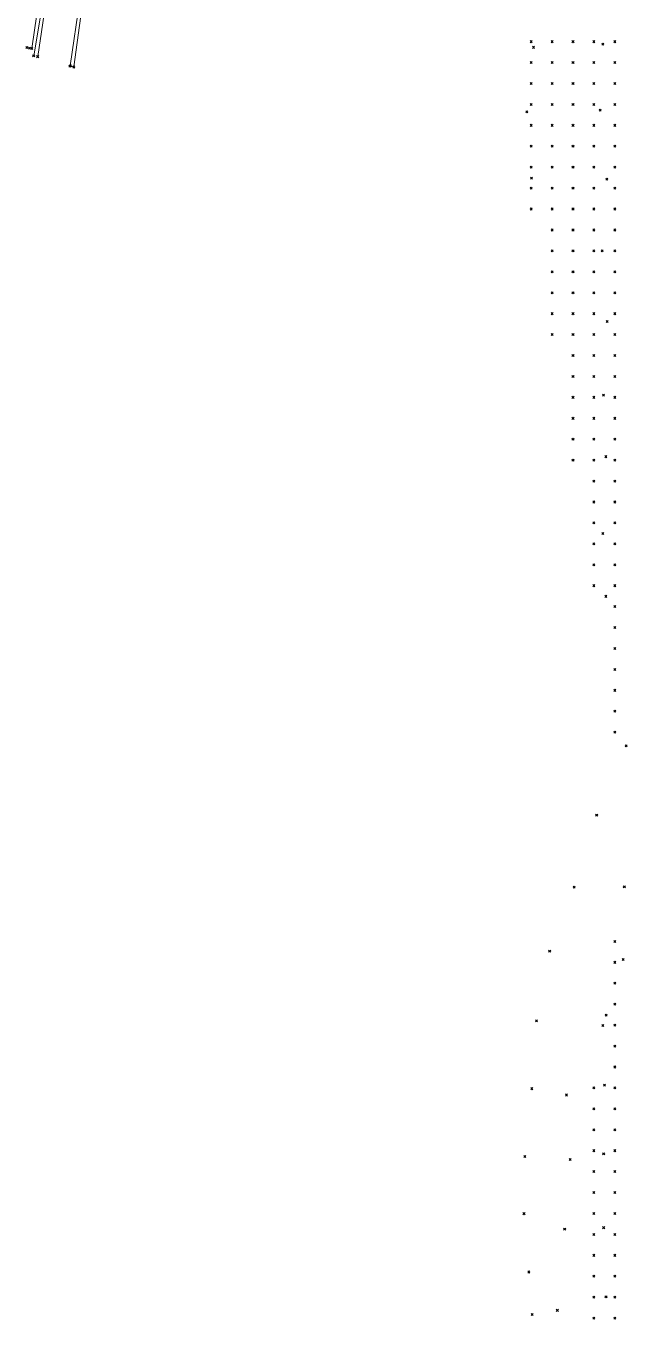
# Model space of a CAD drawing. Header units: metres. Extents: x 441556 to 446409, y 432338 to 461058.
# Drawn here: x 441629.6 to 441715.8, y 452246.9 to 452432.3 of the extents above; entities that cross this region are included whole.
import ezdxf

# ---------------------------------------------------------------- set-up
doc = ezdxf.new("R2010")
doc.units = ezdxf.units.M
doc.header["$MEASUREMENT"] = 0
doc.header["$PDMODE"] = 35
doc.header["$PDSIZE"] = 0.15
for name, color, linetype, lineweight in [('DTM-BRE-RevN_GRP_ CAROSABIL', 2, 'Continuous', 0), ('DTM-BRE-RevN_GRP_PARAPET NEW JERSEY', 2, 'Continuous', 0), ('DTM-BRE-RevN_GRP_SANT BETON JOS', 2, 'Continuous', 0), ('DTM-BRE-RevN_GRP_SANT BETON SUS', 2, 'Continuous', 0), ('DTM-NOK-RevN_LIDAR_co_lidar', 91, 'Continuous', 0), ('DTM-NOK-RevN_RTK', 32, 'Continuous', 0)]:
    doc.layers.add(name, color=color, linetype=linetype, lineweight=lineweight)

msp = doc.modelspace()

# ---------------------------------------------------------------- linework, layer by layer
at = {"layer": 'DTM-BRE-RevN_GRP_ CAROSABIL'}
msp.add_line((441632.753, 452437.693, 359.026), (441631.296, 452427.904, 359.085), dxfattribs=at)
at = {"layer": 'DTM-BRE-RevN_GRP_PARAPET NEW JERSEY'}
for p, q in [((441637.355, 452436.076, 358.972), (441635.974, 452426.579, 358.946)), ((441636.478, 452426.423, 358.949), (441637.773, 452435.865, 358.986)), ((441635.974, 452426.579, 358.946), (441635.914, 452426.533, 358.973)), ((441635.914, 452426.533, 358.973), (441636.478, 452426.423, 358.949))]:
    msp.add_line(p, q, dxfattribs=at)
at = {"layer": 'DTM-BRE-RevN_GRP_SANT BETON JOS'}
msp.add_line((441632.028, 452439.863, 358.76), (441630.456, 452429.075, 358.651), dxfattribs=at)
at = {"layer": 'DTM-BRE-RevN_GRP_SANT BETON SUS'}
msp.add_line((441630.727, 452428.034, 359.046), (441632.588, 452438.99, 359.013), dxfattribs=at)
at = {"layer": 'DTM-NOK-RevN_LIDAR_co_lidar'}
for p in [(441702.066, 452430.053, 351.644), (441705.065, 452430.053, 351.643), (441708.064, 452430.053, 351.625), (441711.064, 452430.053, 351.804), (441714.063, 452430.053, 352.275), (441702.066, 452427.054, 351.669), (441705.065, 452427.054, 351.674), (441708.064, 452427.054, 351.681), (441711.064, 452427.054, 351.832), (441714.063, 452427.054, 352.33), (441702.066, 452424.054, 352.07), (441705.065, 452424.054, 352.065), (441708.064, 452424.054, 352.093), (441711.064, 452424.054, 352.293), (441714.063, 452424.054, 352.417), (441702.066, 452421.055, 352.083), (441705.065, 452421.055, 352.081), (441708.064, 452421.055, 352.119), (441711.064, 452421.055, 352.324), (441714.063, 452421.055, 352.486), (441702.066, 452418.056, 352.053), (441705.065, 452418.056, 352.028), (441708.064, 452418.056, 352.113), (441711.064, 452418.056, 352.341), (441714.063, 452418.056, 352.52), (441702.066, 452415.056, 352.042), (441705.065, 452415.056, 352.03), (441708.064, 452415.056, 352.104), (441711.064, 452415.056, 352.306), (441714.063, 452415.056, 352.453), (441702.066, 452412.057, 352.051), (441705.065, 452412.057, 352.048), (441708.064, 452412.057, 352.091), (441711.064, 452412.057, 352.262), (441714.063, 452412.057, 352.381), (441702.066, 452409.058, 352.078), (441705.065, 452409.058, 352.077), (441708.064, 452409.058, 352.066), (441711.064, 452409.058, 352.173), (441714.063, 452409.058, 352.312), (441702.066, 452406.058, 352.092), (441705.065, 452406.058, 352.097), (441708.064, 452406.058, 352.039), (441711.064, 452406.058, 352.109), (441714.063, 452406.058, 352.251), (441705.065, 452403.059, 352.064), (441708.064, 452403.059, 352.004), (441711.064, 452403.059, 352.095), (441714.063, 452403.059, 352.193), (441705.065, 452400.059, 352.013), (441708.064, 452400.059, 352.002), (441711.064, 452400.059, 352.081), (441714.063, 452400.059, 352.111), (441705.065, 452397.06, 351.992), (441708.064, 452397.06, 352.005), (441711.064, 452397.06, 352.022), (441714.063, 452397.06, 352.019), (441705.065, 452394.061, 351.962), (441708.064, 452394.061, 351.946), (441711.064, 452394.061, 351.935), (441714.063, 452394.061, 351.985), (441705.065, 452391.061, 351.916), (441708.064, 452391.061, 351.898), (441711.064, 452391.061, 351.906), (441714.063, 452391.061, 351.991), (441705.065, 452388.062, 351.908), (441708.064, 452388.062, 351.903), (441711.064, 452388.062, 351.92), (441714.063, 452388.062, 351.944), (441708.064, 452385.063, 351.927), (441711.064, 452385.063, 351.935), (441714.063, 452385.063, 351.941), (441708.064, 452382.063, 351.977), (441711.064, 452382.063, 351.972), (441714.063, 452382.063, 351.975), (441708.064, 452379.064, 352.001), (441711.064, 452379.064, 352.003), (441714.063, 452379.064, 352.035), (441708.064, 452376.065, 352.021), (441711.064, 452376.065, 352.048), (441714.063, 452376.065, 352.052), (441708.064, 452373.065, 352.041), (441711.064, 452373.065, 352.06), (441714.063, 452373.065, 352.054), (441708.064, 452370.066, 352.005), (441711.064, 452370.066, 352.017), (441714.063, 452370.066, 352.01), (441711.064, 452367.067, 351.974), (441714.063, 452367.067, 351.983), (441711.064, 452364.067, 351.974), (441714.063, 452364.067, 352.046), (441711.064, 452361.068, 351.942), (441714.063, 452361.068, 351.927), (441711.064, 452358.069, 351.91), (441714.063, 452358.069, 351.891), (441711.064, 452355.069, 351.888), (441714.063, 452355.069, 351.843), (441711.064, 452352.07, 351.886), (441714.063, 452352.07, 351.834), (441714.063, 452349.071, 351.961), (441714.063, 452346.071, 352.044), (441714.063, 452343.072, 352.063), (441714.063, 452340.073, 352.069), (441714.063, 452337.073, 352.012), (441714.063, 452334.074, 352), (441714.063, 452331.075, 352.076), (441714.063, 452301.081, 354.498), (441714.063, 452298.082, 354.519), (441714.063, 452295.082, 354.577), (441714.063, 452292.083, 354.678), (441714.063, 452289.084, 354.758), (441714.063, 452286.084, 354.811), (441714.063, 452283.085, 354.814), (441711.064, 452280.086, 354.602), (441714.063, 452280.086, 354.832), (441711.064, 452277.086, 354.669), (441714.063, 452277.086, 354.846), (441711.064, 452274.087, 354.725), (441714.063, 452274.087, 354.852), (441711.064, 452271.088, 354.767), (441714.063, 452271.088, 354.85), (441711.064, 452268.088, 354.785), (441714.063, 452268.088, 354.849), (441711.064, 452265.089, 354.793), (441714.063, 452265.089, 354.856), (441711.064, 452262.09, 354.839), (441714.063, 452262.09, 354.858), (441711.064, 452259.09, 354.89), (441714.063, 452259.09, 354.871), (441711.064, 452256.091, 354.921), (441714.063, 452256.091, 354.905), (441711.064, 452253.092, 354.961), (441714.063, 452253.092, 355.01), (441711.064, 452250.092, 354.995), (441714.063, 452250.092, 355.056), (441711.064, 452247.093, 355.039), (441714.063, 452247.093, 355.101)]:
    msp.add_point(p, dxfattribs=at)
at = {"layer": 'DTM-NOK-RevN_RTK'}
for p in [(441629.751, 452429.209, 358.84), (441630.118, 452429.11, 358.807), (441630.456, 452429.075, 358.651), (441702.409, 452429.238, 351.687), (441712.323, 452429.691, 352.476), (441630.727, 452428.034, 359.046), (441631.296, 452427.904, 359.085), (441635.914, 452426.533, 358.973), (441635.974, 452426.579, 358.946), (441636.478, 452426.423, 358.949), (441701.448, 452420.006, 351.667), (441711.965, 452420.217, 352.541), (441702.103, 452410.475, 351.678), (441712.912, 452410.333, 352.652), (441712.255, 452400.077, 352.416), (441712.972, 452389.933, 351.963), (441712.443, 452379.375, 351.667), (441712.777, 452370.567, 351.83), (441712.339, 452359.56, 351.839), (441712.785, 452350.549, 351.657), (441715.676, 452329.105, 352.201), (441711.459, 452319.177, 352.09), (441708.224, 452308.86, 352.074), (441715.427, 452308.921, 354.761), (441704.709, 452299.674, 351.883), (441715.261, 452298.483, 354.994), (441702.812, 452289.703, 351.963), (441712.827, 452290.513, 354.812), (441712.337, 452289.029, 354.716), (441712.582, 452280.476, 354.773), (441702.15, 452279.979, 352.067), (441707.113, 452279.073, 354.509), (441701.152, 452270.268, 351.976), (441707.658, 452269.824, 354.735), (441712.453, 452270.649, 354.871), (441701.029, 452262.061, 351.886), (441712.463, 452260.059, 355.015), (441706.87, 452259.842, 354.649), (441701.737, 452253.705, 352.082), (441712.798, 452250.132, 355.115), (441702.208, 452247.591, 352.088), (441705.812, 452248.198, 354.592)]:
    msp.add_point(p, dxfattribs=at)

doc.saveas('drawing.dxf')
